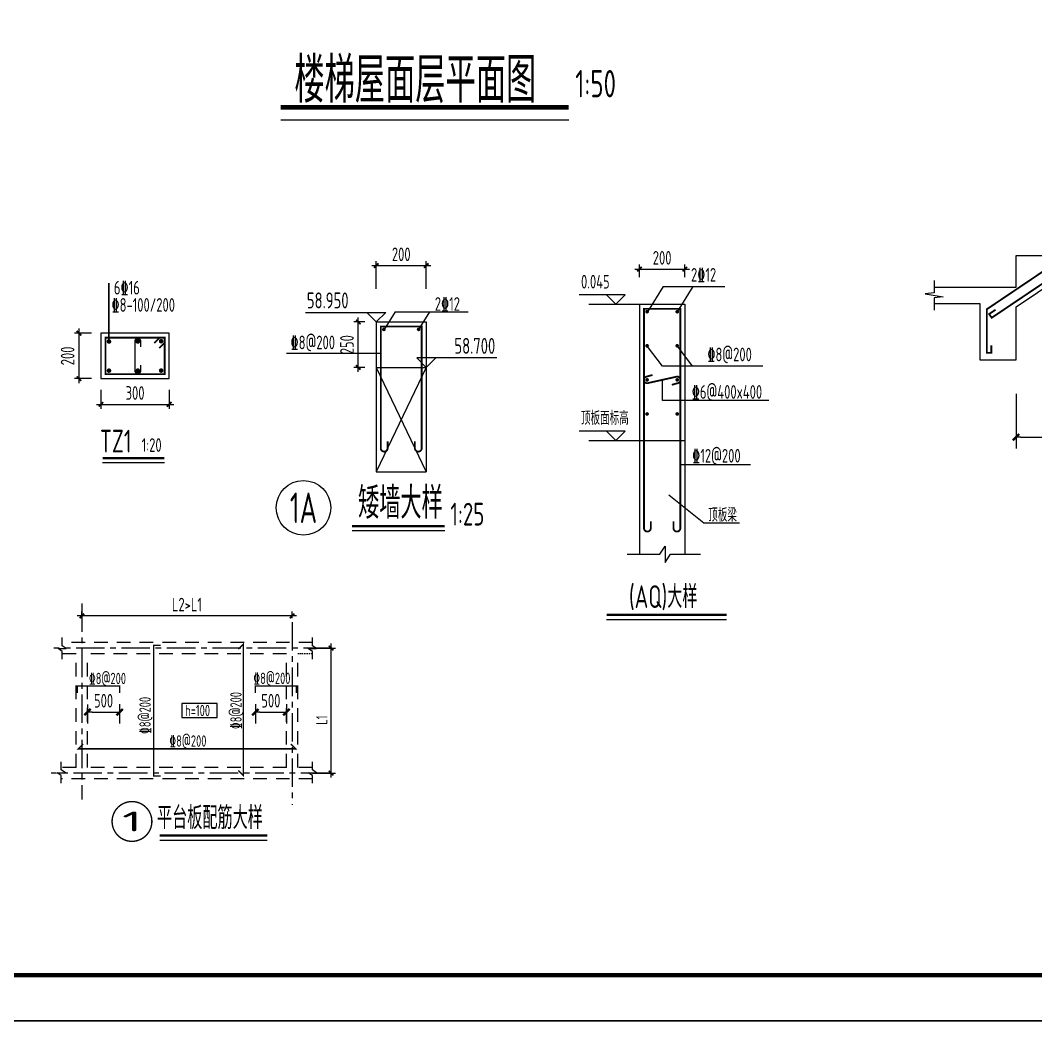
# Model space of a CAD drawing. Extents: x 580289 to 1106878, y -144605 to 78052.
# Drawn here: x 776149 to 798485, y -144391 to -122382 of the extents above; entities that cross this region are included whole.
import ezdxf
from ezdxf.enums import TextEntityAlignment as Align

# ---------------------------------------------------------------- set-up
doc = ezdxf.new("R2010")
doc.units = 0
doc.header["$LTSCALE"] = 100
for name, pattern in [('3', [5, 3, -2]), ('CENTER', [2, 1.25, -0.25, 0.25, -0.25]), ('CONTINOUS', [0]), ('DASH', [0.35, 0.25, -0.1]), ('DASH_1_100', [5, 3, -2])]:
    doc.linetypes.add(name, pattern=pattern)
doc.layers.get('0').update_dxf_attribs({"linetype": 'CONTINUOUS'})
doc.layers.get('Defpoints').update_dxf_attribs({"linetype": 'CONTINUOUS'})
for name, color, linetype in [('BDIM', 3, 'CONTINUOUS'), ('BSET', 2, 'CONTINUOUS'), ('b板厚标注', 6, 'CONTINUOUS'), ('b板标注', 6, 'CONTINUOUS'), ('CBAR', 1, 'CONTINUOUS'), ('CDIM', 3, 'CONTINUOUS'), ('COLU', 7, 'CONTINUOUS'), ('CSET', 2, 'CONTINUOUS'), ('DIM', 3, 'CONTINUOUS'), ('PAXIS', 253, 'CENTER'), ('PUB_TEXT', 7, 'CONTINUOUS'), ('STAIR', 2, 'CONTINUOUS'), ('TEXT', 2, 'CONTINUOUS'), ('THICK', 6, 'CONTINUOUS'), ('THIN', 7, 'CONTINUOUS'), ('tm', 7, 'CONTINUOUS'), ('T图框', 7, 'CONTINUOUS'), ('分析', 4, 'CONTINUOUS'), ('图框', 254, 'CONTINUOUS'), ('构件名称', 6, 'CONTINUOUS'), ('柱', 2, 'CONTINUOUS'), ('梁__虚线', 4, 'DASH_1_100'), ('结-柱', 4, 'CONTINUOUS')]:
    doc.layers.add(name, color=color, linetype=linetype)
doc.layers.add('REIN', color=6, linetype='CONTINUOUS', lineweight=18)
doc.styles.add('_TCH_AXIS', font='tssdeng.shx', dxfattribs={"width": 0.7, "bigfont": 'tssdchn.shx'})
doc.styles.add('COMPLEX', font='tssdeng.shx', dxfattribs={"width": 0.7, "bigfont": 'tssdchn.shx'})
doc.styles.get("Standard").update_dxf_attribs({"font": 'tssdeng.shx', "width": 0.7, "bigfont": 'tssdchn.shx'})
doc.styles.add('TSSD_Dimension', font='Tssdeng.shx', dxfattribs={"width": 0.7, "bigfont": 'tssdchn.shx'})
doc.dimstyles.new('TSSD_100_100', dxfattribs={"dimtxt": 300, "dimasz": 100, "dimexe": 100, "dimexo": 250, "dimgap": 100, "dimtad": 1, "dimdec": 0, "dimzin": 0, "dimdsep": 46, "dimtxsty": 'TSSD_Dimension', "dimblk": 'ARCHTICK', "dimcen": 0, "dimdle": 100, "dimclrt": 7, "dimadec": 0, "dimazin": 0, "dimtfac": 1, "dimtdec": 0, "dimtix": 1, "dimtmove": 2, "dimatfit": 3, "dimfxl": 1, "dimtolj": 1, "dimtzin": 0, "dimarcsym": 0})
doc.dimstyles.new('TSSD_100_100$0', dxfattribs={"dimtxt": 300, "dimasz": 100, "dimexe": 250, "dimexo": 250, "dimgap": 100, "dimtad": 1, "dimdec": 0, "dimzin": 0, "dimdsep": 46, "dimtxsty": 'TSSD_Dimension', "dimblk": '_TSDBK', "dimblk1": '_TSDBK', "dimblk2": '_TSDBK', "dimsah": 1, "dimcen": 0, "dimclrt": 7, "dimadec": 0, "dimazin": 0, "dimtfac": 1, "dimtdec": 0, "dimtix": 1, "dimtmove": 2, "dimatfit": 3, "dimldrblk": '_TSDBK', "dimfxl": 1, "dimtolj": 1, "dimtzin": 0, "dimarcsym": 0})
doc.dimstyles.new('TSSD_50_100', dxfattribs={"dimtxt": 300, "dimasz": 100, "dimexe": 100, "dimexo": 250, "dimgap": 100, "dimtad": 1, "dimdec": 0, "dimlfac": 0.5, "dimzin": 0, "dimdsep": 46, "dimtxsty": 'TSSD_Dimension', "dimblk": 'ARCHTICK', "dimcen": 0, "dimdle": 100, "dimclrt": 7, "dimadec": 0, "dimazin": 0, "dimtfac": 1, "dimtdec": 0, "dimtix": 1, "dimtmove": 2, "dimatfit": 3, "dimfxl": 1, "dimtolj": 1, "dimtzin": 0, "dimarcsym": 0})

# ---------------------------------------------------------------- blocks, each defined once
blk = doc.blocks.new('_ArchTick')
at = {"color": 0, "linetype": 'ByBlock', "const_width": 0.4}
blk.add_lwpolyline([(-0.5, -0.5), (0.5, 0.5)], dxfattribs=at)
blk = doc.blocks.new('*D1240')
at = {"layer": 'CDIM', "color": 0, "lineweight": -2}
for p, q in [((777924, -130515), (777924, -130931)), ((779424, -130515), (779424, -130931)), ((777824, -130831), (779524, -130831))]:
    blk.add_line(p, q, dxfattribs=at)
at = {"layer": 'Defpoints', "color": 0}
for p in [(777924, -130265), (779424, -130265), (779424, -130831)]:
    blk.add_point(p, dxfattribs=at)
at = {"layer": 'CDIM', "color": 0, "lineweight": -2, "xscale": 100, "yscale": 100, "zscale": 100, "rotation": 180}
blk.add_blockref('_ArchTick', (777924, -130831), dxfattribs=at)
at = {"layer": 'CDIM', "color": 0, "lineweight": -2, "xscale": 100, "yscale": 100, "zscale": 100}
blk.add_blockref('_ArchTick', (779424, -130831), dxfattribs=at)
at = {"layer": 'CDIM', "color": 7, "insert": (778674, -130581), "char_height": 300, "attachment_point": 5, "style": 'TSSD_Dimension'}
blk.add_mtext('\\A1;300', dxfattribs=at)
blk = doc.blocks.new('*D1241')
at = {"layer": 'CDIM', "color": 0, "lineweight": -2}
for p, q in [((777712, -129265), (777340, -129265)), ((777440, -129165), (777440, -130365)), ((777712, -130265), (777340, -130265))]:
    blk.add_line(p, q, dxfattribs=at)
at = {"layer": 'Defpoints', "color": 0}
for p in [(777962, -129265), (777440, -130265), (777962, -130265)]:
    blk.add_point(p, dxfattribs=at)
at = {"layer": 'CDIM', "color": 0, "lineweight": -2, "xscale": 100, "yscale": 100, "zscale": 100}
for p, rotation in [((777440, -129265), 90), ((777440, -130265), 270)]:
    blk.add_blockref('_ArchTick', p, dxfattribs=dict(at, rotation=rotation))
at = {"layer": 'CDIM', "color": 7, "insert": (777190, -129765), "char_height": 300, "attachment_point": 5, "rotation": 90, "style": 'TSSD_Dimension'}
blk.add_mtext('\\A1;200', dxfattribs=at)
blk = doc.blocks.new('*D1284')
at = {"layer": 'BDIM', "color": 0, "lineweight": -2}
for p, q in [((789768, -128030), (789768, -127757)), ((790768, -128030), (790768, -127757)), ((789668, -127857), (790868, -127857))]:
    blk.add_line(p, q, dxfattribs=at)
at = {"layer": 'Defpoints', "color": 0}
for p in [(790768, -127857), (789768, -128280), (790768, -128280)]:
    blk.add_point(p, dxfattribs=at)
at = {"layer": 'BDIM', "color": 0, "lineweight": -2, "xscale": 100, "yscale": 100, "zscale": 100, "rotation": 180}
blk.add_blockref('_ArchTick', (789768, -127857), dxfattribs=at)
at = {"layer": 'BDIM', "color": 0, "lineweight": -2, "xscale": 100, "yscale": 100, "zscale": 100}
blk.add_blockref('_ArchTick', (790768, -127857), dxfattribs=at)
at = {"layer": 'BDIM', "color": 7, "insert": (790268, -127607), "char_height": 300, "attachment_point": 5, "style": 'TSSD_Dimension'}
blk.add_mtext('\\A1;200', dxfattribs=at)
blk = doc.blocks.new('A$C72C84CBD')
at = {"layer": '图框', "color": 0}
for points in [[(0, 0), (0, 59400), (84100, 59400), (84100, 0)], [(0, 0), (84100, 0), (84100, 59400), (0, 59400)]]:
    blk.add_lwpolyline(points, close=True, dxfattribs=at)
at = {"layer": '图框', "color": 0, "const_width": 100}
blk.add_lwpolyline([(2500, 1000), (83100, 1000), (83100, 58400), (2500, 58400)], close=True, dxfattribs=at)
blk = doc.blocks.new('图框')
at = {"layer": 'T图框', "color": 4}
blk.add_blockref('A$C72C84CBD', (602717, 102744), dxfattribs=at)
blk = doc.blocks.new('*D1285')
at = {"layer": 'b板标注', "color": 0, "lineweight": -2}
for p, q in [((782574, -136193), (783086, -136193)), ((782986, -139043), (782986, -136093)), ((782574, -138943), (783086, -138943))]:
    blk.add_line(p, q, dxfattribs=at)
at = {"layer": 'Defpoints', "color": 0}
for p in [(782324, -136193), (782986, -136193), (782324, -138943)]:
    blk.add_point(p, dxfattribs=at)
at = {"layer": 'b板标注', "color": 0, "lineweight": -2, "xscale": 100, "yscale": 100, "zscale": 100}
for p, rotation in [((782986, -136193), 90), ((782986, -138943), 270)]:
    blk.add_blockref('_ArchTick', p, dxfattribs=dict(at, rotation=rotation))
blk = doc.blocks.new('*D1286')
at = {"layer": 'b板标注', "color": 0, "lineweight": -2}
for p, q in [((782228, -135486), (777403, -135486)), ((777503, -135536), (777503, -135386)), ((782128, -135536), (782128, -135386))]:
    blk.add_line(p, q, dxfattribs=at)
at = {"layer": 'Defpoints', "color": 0}
for p in [(777503, -135486), (777503, -135786), (782128, -135786)]:
    blk.add_point(p, dxfattribs=at)
at = {"layer": 'b板标注', "color": 0, "lineweight": -2, "xscale": 100, "yscale": 100, "zscale": 100, "rotation": 180}
blk.add_blockref('_ArchTick', (777503, -135486), dxfattribs=at)
at = {"layer": 'b板标注', "color": 0, "lineweight": -2, "xscale": 100, "yscale": 100, "zscale": 100}
blk.add_blockref('_ArchTick', (782128, -135486), dxfattribs=at)
at = {"layer": 'b板标注', "color": 7, "insert": (779815, -135236), "char_height": 300, "attachment_point": 5, "style": 'TSSD_Dimension'}
blk.add_mtext('\\A1;L2>L1', dxfattribs=at)
blk = doc.blocks.new('_TSDBK')
blk.add_line((-1, 0), (0, 0))
at = {"const_width": 0.5}
blk.add_lwpolyline([(-0.7, -0.7), (0.7, 0.7)], dxfattribs=at)
blk = doc.blocks.new('*D1287')
at = {"layer": 'Defpoints', "color": 0}
for p in [(777628, -137185), (778335, -137179), (778335, -137601)]:
    blk.add_point(p, dxfattribs=at)
at = {"layer": 'DIM', "color": 0, "lineweight": -2}
for p, q in [((777628, -137435), (777628, -137851)), ((778335, -137429), (778335, -137851)), ((777728, -137601), (778235, -137601))]:
    blk.add_line(p, q, dxfattribs=at)
at = {"layer": 'DIM', "color": 0, "lineweight": -2, "xscale": 100, "yscale": 100, "zscale": 100, "rotation": 180}
blk.add_blockref('_TSDBK', (777628, -137601), dxfattribs=at)
at = {"layer": 'DIM', "color": 0, "lineweight": -2, "xscale": 100, "yscale": 100, "zscale": 100}
blk.add_blockref('_TSDBK', (778335, -137601), dxfattribs=at)
at = {"layer": 'DIM', "color": 7, "insert": (777981, -137351), "char_height": 300, "attachment_point": 5, "style": 'TSSD_Dimension'}
blk.add_mtext('\\A1;500', dxfattribs=at)
blk = doc.blocks.new('*D1288')
at = {"layer": 'Defpoints', "color": 0}
for p in [(781320, -137179), (782003, -137179), (782003, -137601)]:
    blk.add_point(p, dxfattribs=at)
at = {"layer": 'DIM', "color": 0, "lineweight": -2}
for p, q in [((781320, -137429), (781320, -137851)), ((782003, -137429), (782003, -137851)), ((781420, -137601), (781903, -137601))]:
    blk.add_line(p, q, dxfattribs=at)
at = {"layer": 'DIM', "color": 0, "lineweight": -2, "xscale": 100, "yscale": 100, "zscale": 100, "rotation": 180}
blk.add_blockref('_TSDBK', (781320, -137601), dxfattribs=at)
at = {"layer": 'DIM', "color": 0, "lineweight": -2, "xscale": 100, "yscale": 100, "zscale": 100}
blk.add_blockref('_TSDBK', (782003, -137601), dxfattribs=at)
at = {"layer": 'DIM', "color": 7, "insert": (781661, -137351), "char_height": 300, "attachment_point": 5, "style": 'TSSD_Dimension'}
blk.add_mtext('\\A1;500', dxfattribs=at)
blk = doc.blocks.new('*D1224')
at = {"layer": 'Defpoints', "color": 0}
for p in [(806373, -129653), (798053, -130353), (806373, -131553)]:
    blk.add_point(p, dxfattribs=at)
at = {"layer": 'STAIR', "color": 0, "lineweight": -2}
for p, q in [((806373, -129903), (806373, -131803)), ((798053, -130603), (798053, -131803)), ((798153, -131553), (806273, -131553))]:
    blk.add_line(p, q, dxfattribs=at)
at = {"layer": 'STAIR', "color": 0, "lineweight": -2, "xscale": 100, "yscale": 100, "zscale": 100, "rotation": 180}
blk.add_blockref('_TSDBK', (798053, -131553), dxfattribs=at)
at = {"layer": 'STAIR', "color": 0, "lineweight": -2, "xscale": 100, "yscale": 100, "zscale": 100}
blk.add_blockref('_TSDBK', (806373, -131553), dxfattribs=at)
at = {"layer": 'STAIR', "color": 7, "insert": (802213, -131303), "char_height": 300, "attachment_point": 5, "style": 'TSSD_Dimension'}
blk.add_mtext('\\A1;8X260.0=2080', dxfattribs=at)
blk = doc.blocks.new('*D1580')
at = {"layer": 'Defpoints', "color": 0}
for p in [(783979, -127780), (783979, -128539), (785079, -128539)]:
    blk.add_point(p, dxfattribs=at)
at = {"layer": 'DIM', "color": 0, "lineweight": -2}
for p, q in [((783979, -128289), (783979, -127680)), ((785079, -128289), (785079, -127680)), ((785179, -127780), (783879, -127780))]:
    blk.add_line(p, q, dxfattribs=at)
at = {"layer": 'DIM', "color": 0, "lineweight": -2, "xscale": 100, "yscale": 100, "zscale": 100, "rotation": 180}
blk.add_blockref('_ArchTick', (783979, -127780), dxfattribs=at)
at = {"layer": 'DIM', "color": 0, "lineweight": -2, "xscale": 100, "yscale": 100, "zscale": 100}
blk.add_blockref('_ArchTick', (785079, -127780), dxfattribs=at)
at = {"layer": 'DIM', "color": 7, "insert": (784529, -127530), "char_height": 300, "attachment_point": 5, "style": 'TSSD_Dimension'}
blk.add_mtext('\\A1;200', dxfattribs=at)
blk = doc.blocks.new('*D1581')
at = {"layer": 'Defpoints', "color": 0}
for p in [(783585, -129018), (783979, -129018), (783979, -130019)]:
    blk.add_point(p, dxfattribs=at)
at = {"layer": 'DIM', "color": 0, "lineweight": -2}
for p, q in [((783729, -129018), (783485, -129018)), ((783585, -130119), (783585, -128918)), ((783729, -130019), (783485, -130019))]:
    blk.add_line(p, q, dxfattribs=at)
at = {"layer": 'DIM', "color": 0, "lineweight": -2, "xscale": 100, "yscale": 100, "zscale": 100}
for p, rotation in [((783585, -129018), 90), ((783585, -130019), 270)]:
    blk.add_blockref('_ArchTick', p, dxfattribs=dict(at, rotation=rotation))
at = {"layer": 'DIM', "color": 7, "insert": (783335, -129518), "char_height": 300, "attachment_point": 5, "rotation": 90, "style": 'TSSD_Dimension'}
blk.add_mtext('\\A1;250', dxfattribs=at)

msp = doc.modelspace()

# ---------------------------------------------------------------- linework, layer by layer
at = {"ltscale": 2}
for p, q in [((790293.3, -128241.1), (789942.4, -128792.6)), ((790293.3, -128241.1), (791650.7, -128241.1)), ((790946.9, -128241.1), (790595.9, -128792.6)), ((788653.1, -128629.5), (789768.4, -128629.5)), ((789768.4, -128629.5), (790768.4, -128629.5)), ((789768.4, -128629.5), (789768.4, -131629.5)), ((790768.4, -128629.5), (790768.4, -131629.5)), ((784398.4, -128796.5), (784153.5, -129181.5)), ((784398.4, -128796.5), (786002.5, -128796.5)), ((785152, -128796.5), (784907, -129181.5)), ((783979.5, -129018.3), (783979.5, -130018.6)), ((785079.5, -129018.3), (785079.5, -130018.6)), ((782004.1, -129707.1), (784079.5, -129707.1)), ((790273, -129993.8), (789948.9, -129558.7)), ((790935.6, -129993.8), (790611.4, -129558.7)), ((792483.1, -129993.8), (790273, -129993.8)), ((790273, -130749.5), (790273, -130292)), ((792612.1, -130749.5), (790273, -130749.5)), ((788653.1, -131629.5), (789768.4, -131629.5)), ((789768.4, -131629.5), (790768.4, -131629.5)), ((789768.4, -131629.5), (789768.4, -134129.5)), ((790768.4, -131629.5), (790768.4, -134129.5)), ((792213.3, -132160.4), (790668.4, -132160.4)), ((791182.3, -133446.5), (790418.3, -132830.6)), ((791973.3, -133446.5), (791182.3, -133446.5))]:
    msp.add_line(p, q, dxfattribs=at)
for p, q in [((783979.5, -129018.3), (785079.5, -129018.3)), ((789044.2, -135560.7), (791687.5, -135560.7))]:
    msp.add_line(p, q)
for points in [[(789044.8, -128423), (789251.3, -128629.5), (789457.7, -128423), (788443, -128423)], [(789044.8, -131423), (789251.3, -131629.5), (789457.7, -131423), (788443, -131423)]]:
    msp.add_lwpolyline(points, dxfattribs=at)
at = {"ltscale": 2, "const_width": 40}
for points in [[(790018.4, -133404.5), (790018.4, -133554.5, -1), (789868.4, -133554.5), (789868.4, -128729.5), (790668.4, -128729.5), (790668.4, -133554.5, -1), (790518.4, -133554.5), (790518.4, -133404.5)], [(784229.5, -131645.7), (784229.5, -131795.7, -1), (784079.5, -131795.7), (784079.5, -129118.3), (784979.5, -129118.3), (784979.5, -131795.7, -1), (784829.5, -131795.7), (784829.5, -131645.7)], [(790055.7, -130184.6), (789917.1, -130223.7, 1), (789956.2, -130362.3), (790580.3, -130223.7, -1), (790619.4, -130362.3), (790480.8, -130401.4)]]:
    msp.add_lwpolyline(points, format="xyb", dxfattribs=at)
for points in [[(789916.9, -128792.6, 1), (789956.9, -128792.6, 1)], [(790579.9, -128792.6, 1), (790619.9, -128792.6, 1)], [(784128, -129181.5, 1), (784168, -129181.5, 1)], [(784890.9, -129181.5, 1), (784930.9, -129181.5, 1)], [(789916.9, -129542.6, 1), (789956.9, -129542.6, 1)], [(790579.9, -129542.6, 1), (790619.9, -129542.6, 1)], [(789916.9, -130292.6, 1), (789956.9, -130292.6, 1)], [(790579.9, -130292.6, 1), (790619.9, -130292.6, 1)], [(789916.9, -131042.6, 1), (789956.9, -131042.6, 1)], [(790579.9, -131042.6, 1), (790619.9, -131042.6, 1)]]:
    msp.add_lwpolyline(points, format="xyb", close=True, dxfattribs=at)
msp.add_lwpolyline([(789501, -134129.5), (790214.2, -134129.5), (790334.2, -133949.5), (790334.2, -134309.5), (790454.2, -134129.5), (791108.4, -134129.5)])
at = {"const_width": 50}
msp.add_lwpolyline([(789044.2, -135460.7), (791687.5, -135460.7)], dxfattribs=at)
at = {"layer": 'BSET', "color": 4}
msp.add_line((777960.8, -132113.3), (779318.8, -132113.3), dxfattribs=at)
at = {"layer": 'BSET', "color": 4, "const_width": 50}
msp.add_lwpolyline([(777960.8, -132013.3), (779318.8, -132013.3)], dxfattribs=at)
at = {"layer": 'b板厚标注', "color": 2}
msp.add_lwpolyline([(779705.6, -137721.8), (780478, -137721.8), (780478, -137413.8), (779705.6, -137413.8)], close=True, dxfattribs=at)
at = {"layer": 'b板标注', "linetype": '3', "ltscale": 0.1}
msp.add_line((782574.3, -136317.7), (782252.5, -136317.7), dxfattribs=at)
at = {"layer": 'b板标注'}
msp.add_line((779217.3, -140418.2), (781581.1, -140418.2), dxfattribs=at)
for points in [[(777068.7, -136434.9), (777068.7, -136265.1), (776978.7, -136202.6), (777158.7, -136202.6), (777068.7, -136140.1), (777068.7, -135961.6)], [(782574.3, -136434.9), (782574.3, -136265.1), (782484.3, -136202.6), (782664.3, -136202.6), (782574.3, -136140.1), (782574.3, -135961.6)], [(777049.9, -139166.9), (777049.9, -138997.1), (776959.9, -138934.6), (777139.9, -138934.6), (777049.9, -138872.1), (777049.9, -138693.6)], [(782574.3, -139166.9), (782574.3, -138997.1), (782484.3, -138934.6), (782664.3, -138934.6), (782574.3, -138872.1), (782574.3, -138693.6)]]:
    msp.add_lwpolyline(points, dxfattribs=at)
for points, const_width in [([(779235.3, -136132.7), (779085.3, -136132.7), (779085.3, -139005.1), (779235.3, -139005.1)], 30), ([(777400.6, -137179.1), (777400.6, -137029.1), (778335, -137029.1), (778335, -137179.1)], 30), ([(782224.2, -137179.1), (782224.2, -137029.1), (781319.7, -137029.1), (781319.7, -137179.1)], 30), ([(779217.3, -140318.2), (781581.1, -140318.2)], 50)]:
    msp.add_lwpolyline(points, dxfattribs=dict(at, const_width=const_width))
at = {"layer": 'b板标注', "const_width": 30.6}
msp.add_lwpolyline([(778168.5, -140007.3, 1), (779043.5, -140007.3, 1)], format="xyb", close=True, dxfattribs=at)
at = {"layer": 'b板标注'}
msp.add_circle((782378.7, -133105.9), 600, dxfattribs=at)
at = {"layer": 'CBAR', "const_width": 40, "elevation": 690.8}
msp.add_lwpolyline([(779094.3, -129484.7), (779214.5, -129364.5), (779324.5, -129364.5), (779324.5, -130166.5), (778022.5, -130166.5), (778022.5, -129364.5), (779324.5, -129364.5), (779324.5, -129474.5), (779204.3, -129594.7)], dxfattribs=at)
at = {"layer": 'CBAR', "const_width": 50, "elevation": 690.8}
for points in [[(778075.3, -129448.3, 1), (778125.3, -129448.3, 1)], [(778709.3, -129448.3, 1), (778759.3, -129448.3, 1)], [(779221.7, -129442.2, 1), (779271.7, -129442.2, 1)], [(778075.3, -130088.7, 1), (778125.3, -130088.7, 1)], [(778709.3, -130088.7, 1), (778759.3, -130088.7, 1)], [(779221.7, -130088.7, 1), (779271.7, -130088.7, 1)]]:
    msp.add_lwpolyline(points, format="xyb", close=True, dxfattribs=at)
at = {"layer": 'COLU', "elevation": 690.8}
msp.add_lwpolyline([(778100.3, -129417.2), (778100.3, -128165.2)], close=True, dxfattribs=at)
msp.add_lwpolyline([(778100.3, -129417.2), (778100.3, -128165.2)], close=True, dxfattribs=at)
msp.add_lwpolyline([(778100.3, -129417.2), (778100.3, -128165.2)], close=True, dxfattribs=at)
msp.add_lwpolyline([(778100.3, -129417.2), (778100.3, -128165.2)], close=True, dxfattribs=at)
msp.add_lwpolyline([(778100.3, -129417.2), (778100.3, -128165.2)], close=True, dxfattribs=at)
msp.add_lwpolyline([(778100.3, -129417.2), (778100.3, -128165.2)], close=True, dxfattribs=at)
msp.add_lwpolyline([(778100.3, -129417.2), (778100.3, -128165.2)], close=True, dxfattribs=at)
msp.add_lwpolyline([(778100.3, -129417.2), (778100.3, -128165.2)], close=True, dxfattribs=at)
msp.add_lwpolyline([(778100.3, -129417.2), (778100.3, -128165.2)], close=True, dxfattribs=at)
msp.add_lwpolyline([(778100.3, -129417.2), (778100.3, -128165.2)], close=True, dxfattribs=at)
at = {"layer": 'COLU', "ltscale": 0.5, "elevation": 690.8}
msp.add_lwpolyline([(778100.3, -129417.2), (778100.3, -128165.2)], close=True, dxfattribs=at)
msp.add_lwpolyline([(778100.3, -129417.2), (778100.3, -128165.2)], close=True, dxfattribs=at)
msp.add_lwpolyline([(778100.3, -129417.2), (778100.3, -128165.2)], close=True, dxfattribs=at)
msp.add_lwpolyline([(778100.3, -129417.2), (778100.3, -128165.2)], close=True, dxfattribs=at)
at = {"layer": 'COLU', "ltscale": 0.5}
msp.add_lwpolyline([(778100.3, -129417.2), (778100.3, -128165.2)], close=True, dxfattribs=at)
msp.add_lwpolyline([(778100.3, -129417.2), (778100.3, -128165.2)], close=True, dxfattribs=at)
msp.add_lwpolyline([(778100.3, -129417.2), (778100.3, -128165.2)], close=True, dxfattribs=at)
at = {"layer": 'CSET'}
for p, q in [((779423.5, -129265.5, 690.8), (777923.5, -129265.5, 690.8)), ((777923.5, -129265.5, 690.8), (777923.5, -130265.5, 690.8)), ((779423.5, -130265.5, 690.8), (779423.5, -129265.5, 690.8)), ((777923.5, -130265.5, 690.8), (779423.5, -130265.5, 690.8))]:
    msp.add_line(p, q, dxfattribs=at)
at = {"layer": 'PAXIS', "ltscale": 5}
for p, q in [((777502.5, -135211.1), (777502.5, -139526.4)), ((782127.5, -135623.6), (782127.5, -139640.4)), ((783001, -136192.7), (776886.7, -136192.7)), ((782943.7, -138942.7), (776829.3, -138942.7))]:
    msp.add_line(p, q, dxfattribs=at)
at = {"layer": 'PUB_TEXT'}
msp.add_line((781877.3, -124570.8), (788212.3, -124570.8), dxfattribs=at)
at = {"layer": 'PUB_TEXT', "const_width": 100}
msp.add_lwpolyline([(781879.1, -124297.2), (788212.3, -124297.2)], dxfattribs=at)
at = {"layer": 'REIN', "ltscale": 10, "const_width": 30, "elevation": 690.8}
msp.add_lwpolyline([(778799.3, -129568.3), (778799.3, -129448.3, 1), (778669.3, -129448.3), (778669.3, -130088.7, 1), (778799.3, -130088.7), (778799.3, -129968.7)], format="xyb", dxfattribs=at)
at = {"layer": 'REIN', "const_width": 30}
for points in [[(780946.2, -138888.8), (781052.2, -138994.8), (781052.2, -136110.8), (780946.2, -136216.9)], [(782100, -138303.3), (782206, -138409.4), (777428, -138409.4), (777534, -138303.3)]]:
    msp.add_lwpolyline(points, dxfattribs=at)
at = {"layer": 'STAIR'}
for p, q in [((798053.4, -128686.6), (806373.4, -123086.6)), ((798053.4, -128252.7), (798053.4, -127552.7)), ((798053.4, -127552.7), (799093.4, -127552.7)), ((796253.4, -128252.7), (798053.4, -128252.7)), ((796253.4, -128612.7), (797253.4, -128612.7)), ((797253.4, -128612.7), (797253.4, -129852.7)), ((798053.4, -129852.7), (798053.4, -128686.6)), ((797253.4, -129852.7), (798053.4, -129852.7))]:
    msp.add_line(p, q, dxfattribs=at)
at = {"layer": 'STAIR', "color": 2, "const_width": 40}
msp.add_lwpolyline([(806947.5, -123242.6), (806947.5, -123412.6), (807047.5, -123412.6), (807047.5, -122252.6), (804536.7, -123942.6), (799880.3, -127076), (797409.7, -128738.9), (797409.7, -129698.9), (797509.7, -129698.9), (797509.7, -129528.9)], dxfattribs=at)
at = {"layer": 'STAIR', "const_width": 40}
msp.add_lwpolyline([(797602.7, -128748.8), (797461.7, -128843.8), (797517.5, -128926.7), (806917.5, -122599.8), (806861.7, -122516.8), (806720.7, -122611.8)], dxfattribs=at)
at = {"layer": 'STAIR'}
msp.add_lwpolyline([(796253.4, -128102.7), (796253.4, -128375.7), (796055, -128400.7), (796450, -128463.3), (796251.6, -128488.4), (796251.6, -128761.4)], dxfattribs=at)
at = {"layer": 'THICK', "const_width": 50}
msp.add_lwpolyline([(783448.7, -133508.3), (785486.6, -133508.3)], dxfattribs=at)
at = {"layer": 'THIN'}
msp.add_line((783979.5, -130018.6), (785079.5, -130018.6), dxfattribs=at)
at = {"layer": 'THIN', "ltscale": 0.1}
msp.add_lwpolyline([(783448.7, -133608.3), (785486.6, -133608.3)], dxfattribs=at)
at = {"layer": 'tm', "linetype": 'CONTINOUS'}
for points in [[(782424.1, -128808.3), (784189.5, -128808.3), (783979.5, -129018.3), (783769.5, -128808.3)], [(786634.9, -129808.6), (784869.5, -129808.6), (785079.5, -130018.6), (785289.5, -129808.6)]]:
    msp.add_lwpolyline(points, dxfattribs=at)
at = {"layer": '构件名称'}
for p, q in [((783979.5, -130018.6), (783979.5, -132316.6)), ((785079.5, -130018.6), (783979.5, -132316.6)), ((783979.5, -130018.6), (785079.5, -132316.6)), ((785079.5, -130018.6), (785079.5, -132316.6)), ((783979.5, -132316.6), (785079.5, -132316.6))]:
    msp.add_line(p, q, dxfattribs=at)
at = {"layer": '柱'}
msp.add_line((778100.3, -129417.2, 690.8), (778100.3, -128165.2, 690.8), dxfattribs=at)
at = {"layer": '梁__虚线', "color": 6}
for p, q in [((782574.3, -136067.7), (777068.7, -136067.7)), ((777377.5, -136317.7), (777068.7, -136317.7)), ((777377.5, -138817.7), (777377.5, -136317.7)), ((777627.5, -138817.7), (777627.5, -136317.7)), ((782002.5, -136317.7), (777627.5, -136317.7)), ((782002.5, -138817.7), (782002.5, -136317.7)), ((782252.5, -138817.7), (782252.5, -136317.7)), ((777377.5, -138817.7), (777049.9, -138817.7)), ((782002.5, -138817.7), (777627.5, -138817.7)), ((782574.3, -138817.7), (782252.5, -138817.7)), ((782574.3, -139067.7), (777049.9, -139067.7))]:
    msp.add_line(p, q, dxfattribs=at)
at = {"layer": '结-柱', "ltscale": 0.5, "elevation": 690.8}
msp.add_lwpolyline([(778100.3, -129417.2), (778100.3, -128165.2)], close=True, dxfattribs=at)
msp.add_lwpolyline([(778100.3, -129417.2), (778100.3, -128165.2)], close=True, dxfattribs=at)

# ---------------------------------------------------------------- block references
at = {"layer": 'T图框'}
msp.add_blockref('图框', (151096.5, -247134.4), dxfattribs=at)

# ---------------------------------------------------------------- texts
at = {"layer": 'BDIM', "width": 0.7}
msp.add_text('矮墙大样', height=700, dxfattribs=at).set_placement((783579.5, -133350))
at = {"layer": 'BSET', "color": 4, "width": 0.7}
msp.add_text('TZ1', height=500, dxfattribs=at).set_placement((777901.6, -131889.2))
at = {"layer": 'b板厚标注', "width": 0.7}
msp.add_text('h=100', height=250, dxfattribs=at).set_placement((779774.8, -137691.6))
at = {"layer": 'b板标注', "width": 0.7}
for s, height, p in [('\x848@200', 250, (781275.5, -136983.4)), ('\x848@200', 250, (777658.2, -136986.6)), ('\x848@200', 250, (779427.5, -138362.3)), ('平台板配筋大样', 500, (779157, -140177.6))]:
    msp.add_text(s, height=height, dxfattribs=at).set_placement(p)
for s, p in [('\x848@200', (779018.3, -138083.2)), ('\x848@200', (781018.5, -137976.2)), ('L1', (782906, -137879.1))]:
    msp.add_text(s, height=250, rotation=90, dxfattribs=at).set_placement(p)
at = {"layer": 'b板标注'}
for tag, height, style, width, p, p2 in [('1A', 672, 'COMPLEX', 0.644841, (782078.7, -133441.9), (782678.7, -133441.9)), ('1', 437.5, '_TCH_AXIS', 2.888889, (778387.2, -140226), (778824.7, -140226))]:
    msp.add_attdef(tag, text='1', height=height, dxfattribs=dict(at, style=style, width=width)).set_placement(p, p2, align=Align.FIT)
at = {"layer": 'CSET', "color": 4, "width": 0.7}
msp.add_text('1:20', height=300, dxfattribs=at).set_placement((778818.7, -131876.4, 690.8))
at = {"layer": 'TEXT', "width": 0.7}
msp.add_text('1:25', height=500, dxfattribs=at).set_placement((785609.9, -133496.3))
msp.add_text('(AQ)大样', height=500, dxfattribs=at).set_placement((790291.9, -135310.7), align=Align.CENTER)
at = {"layer": 'tm', "width": 0.7}
for s, rotation, p in [('58.950', 360, (782911.3, -128543.6, 1381.6)), ('58.700', 0, (786147.7, -129543.8, 1381.6))]:
    msp.add_text(s, height=350, rotation=rotation, dxfattribs=at).set_placement(p, align=Align.MIDDLE)
at = {"layer": '分析', "linetype": 'DASH', "ltscale": 20, "width": 0.7}
for s, height, p in [('楼梯屋面层平面图', 1000, (782178, -124196.6)), ('1:50', 600, (788356.9, -124075.9))]:
    msp.add_text(s, height=height, rotation=360, dxfattribs=at).set_placement(p)
at = {"layer": '柱', "width": 0.7}
for s, p in [('0.045', (788483.7, -128282.4)), ('2\x8412', (790903.4, -128130.8)), ('6\x8416', (778208.3, -128414.4, 690.8)), ('\x848-100/200', (778154.4, -128793.2, 690.8)), ('2%%13212', (785267.2, -128772.6)), ('%%1328@200', (782092.3, -129619)), ('\x848@200', (791260.9, -129883.6)), ('\x846@400x400', (790918.8, -130707.3)), ('顶板面标高', (788483.7, -131282.4)), ('\x8412@200', (790928.9, -132112)), ('顶板梁', (791283.4, -133414.1))]:
    msp.add_text(s, height=300, dxfattribs=at).set_placement(p)

# ---------------------------------------------------------------- dimensions: what is measured, and where the dimension line sits
at = {"layer": 'BDIM'}
dim = msp.add_linear_dim(base=(790768.4, -127857.4), p1=(789768.4, -128280.4), p2=(790768.4, -128280.4), text='200', dimstyle='TSSD_100_100', dxfattribs=at)
dim.commit()
dim.dimension.update_dxf_attribs({"geometry": '*D1284', "text_midpoint": (790268.4, -127607.4)})
at = {"layer": 'b板标注'}
for p1, p2, distance, text, picture, middle in [((782127.5, -135785.7), (777502.5, -135785.7), -299.8, 'L2>L1', '*D1286', (779815, -135235.9)), ((782323.6, -138942.7), (782323.6, -136192.7), -662.3, ' ', '*D1285', (782986, -137567.7))]:
    dim = msp.add_aligned_dim(p1=p1, p2=p2, distance=distance, text=text, dimstyle='TSSD_100_100', dxfattribs=at)
    dim.commit()
    dim.dimension.update_dxf_attribs({"geometry": picture, "text_midpoint": middle})
at = {"layer": 'CDIM'}
dim = msp.add_linear_dim(base=(777440.5, -130265.5, 690.8), p1=(777961.8, -129265.5, 690.8), p2=(777961.8, -130265.5, 690.8), angle=90, dimstyle='TSSD_100_100', override={"dimlfac": 0.2}, dxfattribs=at)
dim.commit()
dim.dimension.update_dxf_attribs({"geometry": '*D1241', "text_midpoint": (777190.5, -129765.5, 690.8)})
dim = msp.add_linear_dim(base=(779423.5, -130830.5), p1=(777923.5, -130265.5), p2=(779423.5, -130265.5), dimstyle='TSSD_100_100', override={"dimlfac": 0.2}, dxfattribs=at)
dim.commit()
dim.dimension.update_dxf_attribs({"geometry": '*D1240', "text_midpoint": (778673.5, -130580.5)})
at = {"layer": 'DIM'}
for base, p1, p2, text, dimstyle, picture, middle in [((783979.5, -127779.7), (785079.5, -128539.3), (783979.5, -128539.3), '200', 'TSSD_50_100', '*D1580', (784529.5, -127529.7)), ((778335, -137601.5), (777627.5, -137184.5), (778335, -137179.1), '500', 'TSSD_100_100$0', '*D1287', (777981.3, -137351.5)), ((782002.5, -137601.5), (781319.7, -137179.1), (782002.5, -137179.1), '500', 'TSSD_100_100$0', '*D1288', (781661.1, -137351.5))]:
    dim = msp.add_linear_dim(base=base, p1=p1, p2=p2, text=text, dimstyle=dimstyle, dxfattribs=at)
    dim.commit()
    dim.dimension.update_dxf_attribs({"geometry": picture, "text_midpoint": middle})
dim = msp.add_linear_dim(base=(783585, -129018.3), p1=(783979.5, -130018.6), p2=(783979.5, -129018.3), angle=90, text='250', dimstyle='TSSD_50_100', dxfattribs=at)
dim.commit()
dim.dimension.update_dxf_attribs({"geometry": '*D1581', "text_midpoint": (783335, -129518.5)})
at = {"layer": 'STAIR'}
dim = msp.add_linear_dim(base=(806373.4, -131552.7), p1=(798053.4, -130352.7), p2=(806373.4, -129652.7), text='8X260.0=2080', dimstyle='TSSD_100_100$0', dxfattribs=at)
dim.commit()
dim.dimension.update_dxf_attribs({"geometry": '*D1224', "text_midpoint": (802213.4, -131302.7)})

doc.saveas('drawing.dxf')
